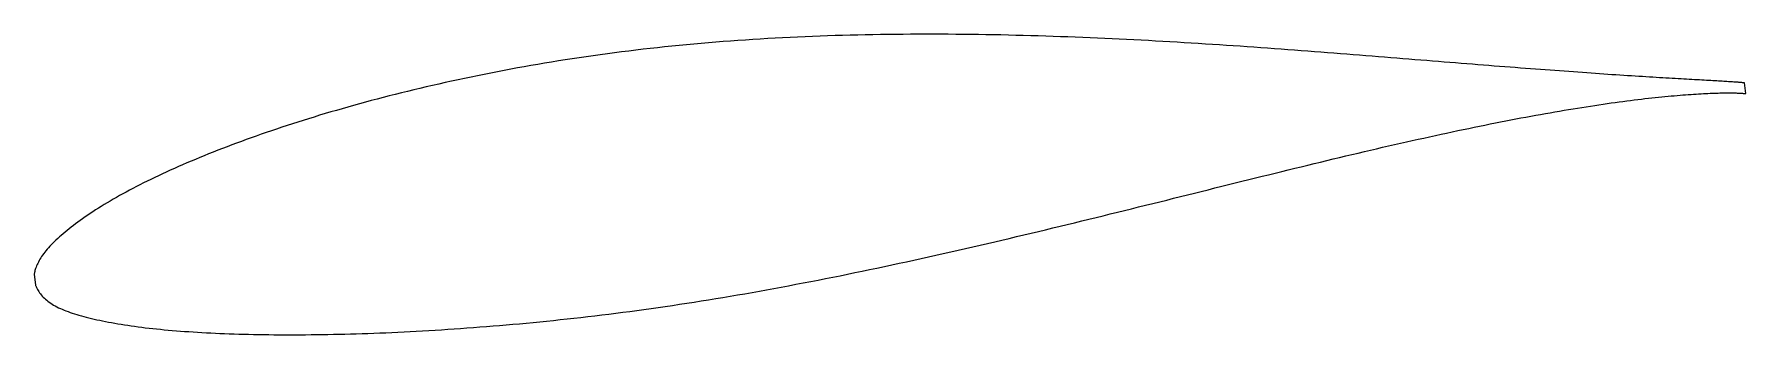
# Model space of a CAD drawing. Header units: metres. Extents: x -29 to 58.8, y -6 to 9.4.
import ezdxf

# ---------------------------------------------------------------- set-up
doc = ezdxf.new("R2010")
doc.units = ezdxf.units.M

msp = doc.modelspace()

# ---------------------------------------------------------------- linework, layer by layer
msp.add_lwpolyline([(58.702, 6.943), (58.7, 6.943), (58.695, 6.944), (58.686, 6.945), (58.674, 6.947), (58.659, 6.949), (58.64, 6.952), (58.617, 6.954), (58.592, 6.957), (58.563, 6.959), (58.53, 6.962), (58.495, 6.966), (58.455, 6.969), (58.413, 6.972), (58.367, 6.976), (58.317, 6.98), (58.265, 6.983), (58.209, 6.987), (58.149, 6.992), (58.087, 6.996), (58.02, 7), (57.951, 7.005), (57.878, 7.009), (57.802, 7.014), (57.723, 7.019), (57.64, 7.024), (57.554, 7.029), (57.464, 7.034), (57.372, 7.039), (57.275, 7.045), (57.176, 7.051), (57.074, 7.057), (56.968, 7.063), (56.859, 7.069), (56.746, 7.075), (56.63, 7.082), (56.512, 7.088), (56.389, 7.095), (56.264, 7.102), (56.135, 7.11), (56.004, 7.117), (55.869, 7.125), (55.73, 7.133), (55.589, 7.141), (55.445, 7.149), (55.297, 7.157), (55.146, 7.166), (54.992, 7.175), (54.835, 7.184), (54.675, 7.194), (54.511, 7.203), (54.345, 7.213), (54.175, 7.224), (54.003, 7.234), (53.827, 7.245), (53.648, 7.256), (53.467, 7.267), (53.282, 7.279), (53.094, 7.291), (52.903, 7.303), (52.71, 7.315), (52.513, 7.328), (52.313, 7.341), (52.111, 7.355), (51.905, 7.368), (51.697, 7.382), (51.486, 7.397), (51.272, 7.411), (51.055, 7.426), (50.835, 7.442), (50.612, 7.458), (50.387, 7.473), (50.158, 7.49), (49.927, 7.506), (49.694, 7.523), (49.457, 7.54), (49.218, 7.558), (48.976, 7.575), (48.731, 7.594), (48.484, 7.612), (48.234, 7.631), (47.981, 7.65), (47.726, 7.669), (47.469, 7.689), (47.208, 7.709), (46.945, 7.729), (46.68, 7.749), (46.412, 7.77), (46.142, 7.791), (45.869, 7.812), (45.594, 7.834), (45.316, 7.856), (45.036, 7.878), (44.753, 7.9), (44.468, 7.923), (44.181, 7.945), (43.892, 7.969), (43.6, 7.992), (43.306, 8.015), (43.01, 8.039), (42.711, 8.063), (42.41, 8.087), (42.108, 8.112), (41.803, 8.136), (41.495, 8.161), (41.186, 8.185), (40.875, 8.211), (40.561, 8.236), (40.246, 8.261), (39.929, 8.287), (39.609, 8.312), (39.288, 8.338), (38.965, 8.363), (38.639, 8.389), (38.313, 8.415), (37.984, 8.441), (37.653, 8.466), (37.32, 8.492), (36.986, 8.518), (36.65, 8.544), (36.313, 8.569), (35.973, 8.595), (35.632, 8.621), (35.29, 8.646), (34.945, 8.671), (34.599, 8.696), (34.252, 8.722), (33.903, 8.747), (33.553, 8.771), (33.201, 8.796), (32.848, 8.82), (32.493, 8.845), (32.137, 8.869), (31.78, 8.892), (31.421, 8.916), (31.061, 8.939), (30.699, 8.962), (30.337, 8.984), (29.973, 9.006), (29.609, 9.028), (29.242, 9.05), (28.875, 9.071), (28.507, 9.091), (28.138, 9.112), (27.768, 9.131), (27.396, 9.151), (27.024, 9.17), (26.651, 9.188), (26.277, 9.206), (25.902, 9.223), (25.526, 9.24), (25.149, 9.257), (24.772, 9.272), (24.394, 9.287), (24.015, 9.301), (23.636, 9.315), (23.256, 9.328), (22.875, 9.341), (22.493, 9.353), (22.111, 9.364), (21.729, 9.374), (21.346, 9.383), (20.962, 9.393), (20.578, 9.401), (20.194, 9.408), (19.809, 9.415), (19.424, 9.421), (19.039, 9.426), (18.653, 9.43), (18.267, 9.434), (17.881, 9.436), (17.495, 9.438), (17.108, 9.439), (16.721, 9.439), (16.335, 9.438), (15.948, 9.436), (15.561, 9.434), (15.174, 9.43), (14.787, 9.426), (14.4, 9.42), (14.014, 9.414), (13.627, 9.406), (13.241, 9.398), (12.854, 9.388), (12.468, 9.378), (12.082, 9.367), (11.697, 9.354), (11.311, 9.34), (10.926, 9.326), (10.542, 9.31), (10.158, 9.293), (9.774, 9.275), (9.39, 9.256), (9.008, 9.235), (8.625, 9.214), (8.243, 9.191), (7.862, 9.168), (7.482, 9.143), (7.102, 9.117), (6.722, 9.089), (6.344, 9.061), (5.966, 9.031), (5.589, 9), (5.212, 8.968), (4.837, 8.935), (4.462, 8.9), (4.088, 8.864), (3.715, 8.827), (3.343, 8.789), (2.972, 8.749), (2.602, 8.709), (2.233, 8.667), (1.865, 8.624), (1.498, 8.58), (1.133, 8.534), (0.768, 8.487), (0.404, 8.439), (0.042, 8.39), (-0.319, 8.339), (-0.679, 8.288), (-1.038, 8.235), (-1.395, 8.181), (-1.751, 8.126), (-2.106, 8.07), (-2.459, 8.013), (-2.811, 7.954), (-3.161, 7.895), (-3.51, 7.834), (-3.858, 7.773), (-4.204, 7.71), (-4.549, 7.646), (-4.892, 7.582), (-5.233, 7.517), (-5.573, 7.45), (-5.911, 7.383), (-6.248, 7.314), (-6.583, 7.245), (-6.916, 7.175), (-7.248, 7.104), (-7.578, 7.033), (-7.906, 6.96), (-8.232, 6.887), (-8.557, 6.813), (-8.879, 6.739), (-9.2, 6.663), (-9.519, 6.588), (-9.836, 6.511), (-10.151, 6.434), (-10.464, 6.355), (-10.776, 6.277), (-11.085, 6.197), (-11.392, 6.118), (-11.697, 6.037), (-12.001, 5.956), (-12.302, 5.874), (-12.601, 5.791), (-12.897, 5.708), (-13.192, 5.625), (-13.485, 5.54), (-13.775, 5.456), (-14.063, 5.371), (-14.349, 5.285), (-14.633, 5.199), (-14.914, 5.112), (-15.193, 5.025), (-15.47, 4.938), (-15.744, 4.85), (-16.016, 4.761), (-16.286, 4.672), (-16.553, 4.583), (-16.818, 4.494), (-17.081, 4.404), (-17.341, 4.314), (-17.598, 4.224), (-17.853, 4.133), (-18.106, 4.042), (-18.356, 3.951), (-18.603, 3.86), (-18.848, 3.768), (-19.091, 3.676), (-19.33, 3.584), (-19.568, 3.492), (-19.802, 3.4), (-20.034, 3.307), (-20.263, 3.215), (-20.49, 3.122), (-20.714, 3.029), (-20.935, 2.936), (-21.153, 2.843), (-21.369, 2.75), (-21.582, 2.657), (-21.792, 2.564), (-21.999, 2.47), (-22.204, 2.377), (-22.406, 2.284), (-22.605, 2.191), (-22.801, 2.098), (-22.994, 2.005), (-23.184, 1.912), (-23.372, 1.818), (-23.556, 1.726), (-23.738, 1.633), (-23.916, 1.54), (-24.092, 1.447), (-24.265, 1.354), (-24.434, 1.262), (-24.601, 1.169), (-24.765, 1.077), (-24.926, 0.985), (-25.084, 0.893), (-25.238, 0.801), (-25.39, 0.709), (-25.539, 0.618), (-25.684, 0.527), (-25.827, 0.436), (-25.966, 0.345), (-26.102, 0.255), (-26.236, 0.165), (-26.366, 0.076), (-26.493, -0.012), (-26.617, -0.1), (-26.738, -0.188), (-26.856, -0.275), (-26.97, -0.361), (-27.082, -0.447), (-27.19, -0.531), (-27.295, -0.616), (-27.397, -0.699), (-27.496, -0.782), (-27.592, -0.864), (-27.685, -0.945), (-27.774, -1.026), (-27.86, -1.106), (-27.943, -1.186), (-28.023, -1.264), (-28.099, -1.343), (-28.173, -1.42), (-28.243, -1.497), (-28.309, -1.574), (-28.373, -1.65), (-28.433, -1.725), (-28.49, -1.799), (-28.544, -1.873), (-28.595, -1.947), (-28.642, -2.019), (-28.686, -2.09), (-28.727, -2.161), (-28.764, -2.231), (-28.798, -2.299), (-28.83, -2.366), (-28.857, -2.431), (-28.882, -2.495), (-28.904, -2.557), (-28.922, -2.616), (-28.938, -2.671), (-28.951, -2.723), (-28.96, -2.769), (-28.968, -2.809), (-28.973, -2.84), (-28.976, -2.859), (-28.913, -3.42), (-28.911, -3.424), (-28.904, -3.437), (-28.893, -3.457), (-28.878, -3.488), (-28.858, -3.53), (-28.834, -3.579), (-28.805, -3.632), (-28.774, -3.688), (-28.738, -3.745), (-28.7, -3.802), (-28.658, -3.86), (-28.612, -3.917), (-28.564, -3.974), (-28.512, -4.029), (-28.456, -4.084), (-28.398, -4.138), (-28.336, -4.19), (-28.271, -4.242), (-28.203, -4.292), (-28.132, -4.341), (-28.058, -4.389), (-27.98, -4.436), (-27.899, -4.482), (-27.815, -4.527), (-27.728, -4.571), (-27.637, -4.614), (-27.544, -4.655), (-27.447, -4.696), (-27.347, -4.736), (-27.244, -4.774), (-27.137, -4.812), (-27.028, -4.85), (-26.915, -4.886), (-26.8, -4.922), (-26.681, -4.957), (-26.559, -4.991), (-26.433, -5.025), (-26.305, -5.058), (-26.173, -5.091), (-26.039, -5.123), (-25.901, -5.155), (-25.76, -5.187), (-25.616, -5.218), (-25.469, -5.248), (-25.319, -5.278), (-25.165, -5.308), (-25.009, -5.337), (-24.85, -5.366), (-24.687, -5.394), (-24.522, -5.421), (-24.354, -5.448), (-24.182, -5.474), (-24.008, -5.5), (-23.831, -5.525), (-23.65, -5.549), (-23.467, -5.573), (-23.281, -5.595), (-23.092, -5.617), (-22.901, -5.639), (-22.706, -5.659), (-22.509, -5.679), (-22.308, -5.698), (-22.105, -5.717), (-21.899, -5.735), (-21.69, -5.752), (-21.479, -5.768), (-21.265, -5.784), (-21.048, -5.799), (-20.828, -5.813), (-20.605, -5.827), (-20.38, -5.84), (-20.152, -5.852), (-19.922, -5.864), (-19.689, -5.875), (-19.453, -5.886), (-19.215, -5.895), (-18.974, -5.904), (-18.73, -5.912), (-18.484, -5.92), (-18.236, -5.927), (-17.985, -5.933), (-17.731, -5.939), (-17.475, -5.943), (-17.216, -5.948), (-16.956, -5.951), (-16.692, -5.954), (-16.426, -5.956), (-16.158, -5.957), (-15.888, -5.958), (-15.615, -5.958), (-15.34, -5.957), (-15.063, -5.955), (-14.783, -5.953), (-14.501, -5.95), (-14.217, -5.946), (-13.931, -5.942), (-13.642, -5.936), (-13.352, -5.93), (-13.059, -5.923), (-12.764, -5.916), (-12.467, -5.907), (-12.168, -5.897), (-11.867, -5.887), (-11.564, -5.876), (-11.259, -5.865), (-10.952, -5.852), (-10.643, -5.838), (-10.332, -5.824), (-10.019, -5.809), (-9.705, -5.793), (-9.388, -5.776), (-9.07, -5.758), (-8.75, -5.74), (-8.428, -5.72), (-8.105, -5.7), (-7.779, -5.679), (-7.452, -5.657), (-7.124, -5.634), (-6.794, -5.61), (-6.462, -5.586), (-6.128, -5.56), (-5.793, -5.534), (-5.456, -5.507), (-5.118, -5.479), (-4.779, -5.45), (-4.438, -5.42), (-4.095, -5.39), (-3.751, -5.358), (-3.406, -5.325), (-3.059, -5.291), (-2.712, -5.256), (-2.362, -5.221), (-2.012, -5.184), (-1.66, -5.147), (-1.307, -5.108), (-0.953, -5.068), (-0.598, -5.027), (-0.242, -4.985), (0.116, -4.942), (0.474, -4.898), (0.834, -4.853), (1.194, -4.807), (1.556, -4.759), (1.918, -4.711), (2.281, -4.661), (2.646, -4.61), (3.011, -4.559), (3.377, -4.506), (3.743, -4.451), (4.111, -4.396), (4.479, -4.34), (4.848, -4.283), (5.218, -4.225), (5.588, -4.165), (5.959, -4.105), (6.331, -4.044), (6.703, -3.981), (7.076, -3.917), (7.449, -3.853), (7.823, -3.788), (8.197, -3.721), (8.572, -3.654), (8.947, -3.585), (9.322, -3.516), (9.698, -3.446), (10.074, -3.374), (10.451, -3.303), (10.828, -3.23), (11.205, -3.156), (11.582, -3.082), (11.959, -3.007), (12.337, -2.931), (12.715, -2.854), (13.093, -2.776), (13.471, -2.698), (13.849, -2.619), (14.227, -2.539), (14.605, -2.459), (14.983, -2.378), (15.362, -2.297), (15.74, -2.215), (16.118, -2.132), (16.495, -2.049), (16.873, -1.965), (17.251, -1.881), (17.628, -1.797), (18.005, -1.712), (18.382, -1.626), (18.758, -1.541), (19.135, -1.454), (19.511, -1.367), (19.886, -1.28), (20.261, -1.193), (20.636, -1.106), (21.01, -1.018), (21.384, -0.93), (21.757, -0.842), (22.13, -0.753), (22.502, -0.664), (22.874, -0.575), (23.245, -0.486), (23.616, -0.397), (23.985, -0.307), (24.354, -0.218), (24.723, -0.128), (25.09, -0.038), (25.457, 0.051), (25.823, 0.141), (26.188, 0.231), (26.553, 0.321), (26.916, 0.41), (27.279, 0.5), (27.641, 0.59), (28.001, 0.679), (28.361, 0.769), (28.72, 0.858), (29.078, 0.946), (29.434, 1.035), (29.79, 1.124), (30.145, 1.212), (30.498, 1.3), (30.85, 1.388), (31.201, 1.475), (31.551, 1.562), (31.9, 1.649), (32.247, 1.735), (32.593, 1.821), (32.938, 1.906), (33.282, 1.991), (33.624, 2.076), (33.965, 2.16), (34.304, 2.244), (34.642, 2.327), (34.979, 2.41), (35.314, 2.492), (35.647, 2.573), (35.979, 2.654), (36.31, 2.734), (36.639, 2.814), (36.966, 2.893), (37.292, 2.971), (37.616, 3.049), (37.938, 3.126), (38.259, 3.202), (38.578, 3.278), (38.895, 3.353), (39.211, 3.427), (39.524, 3.5), (39.836, 3.573), (40.146, 3.645), (40.455, 3.715), (40.761, 3.786), (41.066, 3.855), (41.368, 3.923), (41.669, 3.991), (41.968, 4.058), (42.264, 4.123), (42.559, 4.188), (42.852, 4.252), (43.143, 4.315), (43.431, 4.377), (43.718, 4.439), (44.002, 4.499), (44.284, 4.558), (44.564, 4.617), (44.842, 4.674), (45.118, 4.73), (45.392, 4.786), (45.663, 4.841), (45.932, 4.894), (46.199, 4.947), (46.463, 4.998), (46.725, 5.049), (46.985, 5.099), (47.242, 5.148), (47.497, 5.195), (47.75, 5.242), (48, 5.288), (48.248, 5.333), (48.493, 5.376), (48.736, 5.419), (48.977, 5.461), (49.214, 5.502), (49.45, 5.542), (49.683, 5.581), (49.913, 5.619), (50.14, 5.656), (50.365, 5.692), (50.588, 5.727), (50.807, 5.761), (51.024, 5.794), (51.239, 5.826), (51.45, 5.857), (51.659, 5.888), (51.866, 5.917), (52.069, 5.945), (52.27, 5.973), (52.468, 5.999), (52.663, 6.025), (52.856, 6.049), (53.045, 6.073), (53.232, 6.096), (53.416, 6.118), (53.597, 6.139), (53.775, 6.159), (53.95, 6.179), (54.122, 6.197), (54.291, 6.215), (54.458, 6.232), (54.621, 6.248), (54.782, 6.264), (54.939, 6.278), (55.094, 6.292), (55.245, 6.305), (55.394, 6.318), (55.539, 6.329), (55.681, 6.34), (55.82, 6.35), (55.957, 6.36), (56.09, 6.369), (56.22, 6.377), (56.347, 6.385), (56.47, 6.392), (56.591, 6.398), (56.708, 6.404), (56.823, 6.409), (56.934, 6.414), (57.042, 6.418), (57.147, 6.422), (57.248, 6.425), (57.347, 6.428), (57.442, 6.43), (57.534, 6.432), (57.622, 6.433), (57.708, 6.434), (57.79, 6.435), (57.869, 6.435), (57.944, 6.435), (58.017, 6.434), (58.086, 6.434), (58.151, 6.432), (58.214, 6.431), (58.273, 6.429), (58.329, 6.428), (58.381, 6.426), (58.43, 6.424), (58.476, 6.421), (58.519, 6.419), (58.558, 6.416), (58.593, 6.414), (58.626, 6.411), (58.655, 6.409), (58.68, 6.406), (58.703, 6.404), (58.722, 6.402), (58.737, 6.4), (58.749, 6.398), (58.758, 6.396), (58.763, 6.395), (58.765, 6.395)], close=True)

doc.saveas('drawing.dxf')
